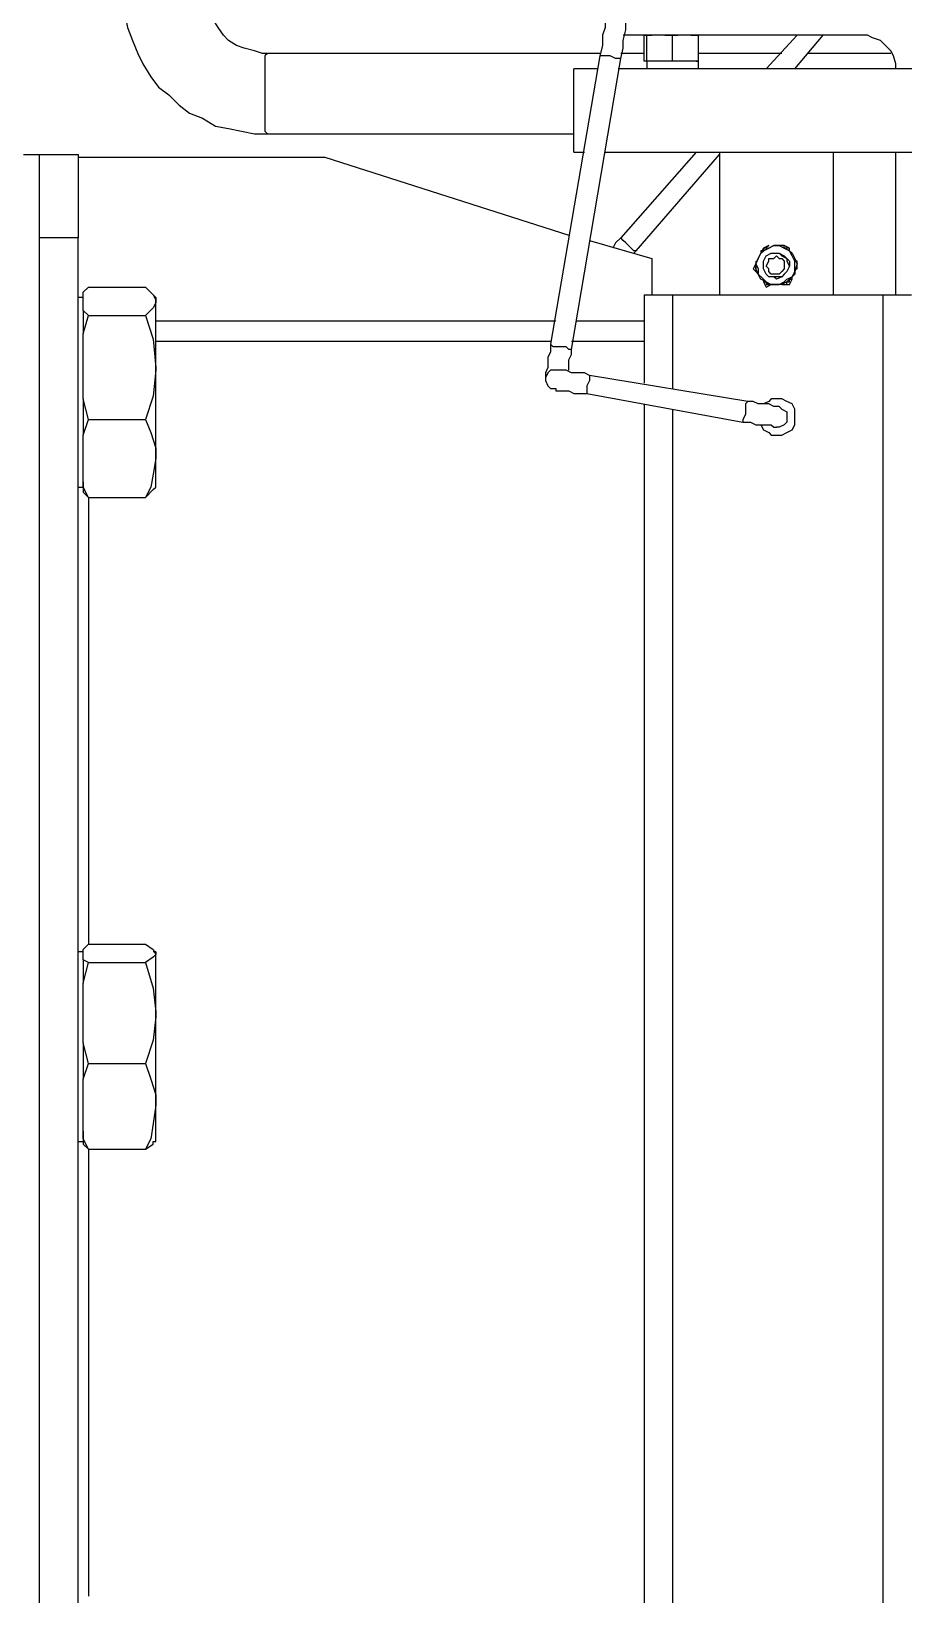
# Model space of a CAD drawing. Extents: x 3 to 592, y 5 to 207.
# Drawn here: x 189.48 to 201.33, y 153.33 to 174.57 of the extents above; entities that cross this region are included whole.
import ezdxf

# ---------------------------------------------------------------- set-up
doc = ezdxf.new("R2010")
doc.units = 0
doc.layers.get('0').update_dxf_attribs({"linetype": 'CONTINUOUS'})

msp = doc.modelspace()

# ---------------------------------------------------------------- linework, layer by layer
at = {"color": 7}
for points in [[(190.711667, 175.118889), (190.746944, 175.013056), (190.746944, 174.801389), (190.782222, 174.625), (190.852778, 174.448611), (190.923333, 174.272222), (190.993889, 174.131111), (191.099722, 173.954722), (191.205556, 173.813611), (191.346667, 173.707778), (191.487778, 173.566667), (191.628889, 173.460833), (191.805278, 173.390278), (191.981667, 173.284444), (192.158056, 173.249167), (192.334444, 173.213889), (192.510833, 173.178611), (192.687222, 173.178611)], [(192.687222, 174.272222), (192.616667, 174.272222), (192.510833, 174.3075), (192.369722, 174.342778), (192.263889, 174.378056), (192.158056, 174.448611), (192.0875, 174.519167), (192.016944, 174.625), (191.946389, 174.730833), (191.875833, 174.836667), (191.840556, 174.9425), (191.840556, 175.048333), (191.840556, 175.118889)], [(197.343889, 175.083611), (197.343889, 175.048333), (197.343889, 174.977778), (197.308611, 174.907222), (197.308611, 174.836667), (197.273333, 174.730833), (197.273333, 174.625), (197.238056, 174.519167), (197.238056, 174.378056), (197.202778, 174.236944)], [(197.485, 174.201667), (197.520278, 174.342778), (197.520278, 174.448611), (197.555556, 174.589722), (197.555556, 174.695556), (197.590833, 174.801389), (197.590833, 174.871944), (197.590833, 174.9425), (197.626111, 174.977778), (197.626111, 175.013056)], [(200.730556, 174.519167), (197.520278, 174.519167)], [(197.8025, 174.166389), (197.8025, 174.519167)], [(197.8025, 174.519167), (197.837778, 174.519167)], [(197.837778, 174.166389), (197.837778, 174.519167)], [(197.837778, 174.519167), (197.908333, 174.519167)], [(197.837778, 174.166389), (197.837778, 174.519167)], [(198.084722, 174.519167), (198.12, 174.519167), (198.190556, 174.519167)], [(198.190556, 174.166389), (198.190556, 174.519167)], [(198.190556, 174.519167), (198.261111, 174.519167)], [(198.4375, 174.519167), (198.543333, 174.519167)], [(198.543333, 174.519167), (198.508056, 174.519167)], [(198.543333, 174.166389), (198.543333, 174.519167)], [(198.543333, 174.166389), (198.543333, 174.519167)], [(199.883889, 174.519167), (199.460556, 174.060556)], [(199.848611, 174.060556), (200.236667, 174.519167)], [(201.224444, 174.060556), (201.224444, 174.131111), (201.189167, 174.236944), (201.153889, 174.3075), (201.083333, 174.378056), (201.012778, 174.448611), (200.906944, 174.483889), (200.836389, 174.519167), (200.730556, 174.519167)], [(192.687222, 174.272222), (192.651944, 174.236944), (192.651944, 174.201667), (192.651944, 174.131111), (192.651944, 174.060556), (192.651944, 173.99), (192.651944, 173.884167), (192.651944, 173.778333), (192.651944, 173.6725), (192.651944, 173.566667), (192.651944, 173.460833), (192.651944, 173.390278), (192.651944, 173.319722), (192.651944, 173.249167), (192.651944, 173.213889), (192.687222, 173.178611)], [(197.202778, 174.272222), (192.687222, 174.272222)], [(197.202778, 174.236944), (196.5325, 170.321111)], [(196.814722, 170.250556), (197.485, 174.201667)], [(197.485, 174.201667), (197.449722, 174.201667), (197.414444, 174.201667), (197.343889, 174.236944), (197.308611, 174.236944), (197.238056, 174.236944), (197.202778, 174.236944)], [(197.8025, 174.272222), (197.485, 174.272222)], [(197.837778, 174.166389), (197.8025, 174.166389)], [(197.837778, 174.166389), (197.8025, 174.166389)], [(197.837778, 174.166389), (197.837778, 174.060556)], [(197.908333, 174.166389), (197.837778, 174.166389)], [(197.908333, 174.166389), (197.873056, 174.166389), (197.837778, 174.166389)], [(197.943611, 174.166389), (197.908333, 174.166389)], [(198.084722, 174.166389), (198.049444, 174.166389), (198.014167, 174.166389), (197.978889, 174.166389), (197.943611, 174.166389)], [(198.190556, 174.166389), (198.084722, 174.166389)], [(198.261111, 174.166389), (198.225833, 174.166389), (198.190556, 174.166389), (198.155278, 174.166389), (198.12, 174.166389), (198.084722, 174.166389)], [(198.261111, 174.166389), (198.190556, 174.166389)], [(198.296389, 174.166389), (198.261111, 174.166389)], [(198.402222, 174.166389), (198.366944, 174.166389), (198.331667, 174.166389), (198.296389, 174.166389)], [(198.4375, 174.166389), (198.402222, 174.166389)], [(198.543333, 174.166389), (198.4375, 174.166389)], [(198.508056, 174.166389), (198.472778, 174.166389), (198.4375, 174.166389)], [(198.508056, 174.166389), (198.543333, 174.166389)], [(199.672222, 174.272222), (198.543333, 174.272222)], [(198.543333, 174.060556), (198.543333, 174.166389)], [(201.153889, 174.272222), (200.025, 174.272222)], [(197.1675, 174.060556), (196.85, 174.060556)], [(196.85, 173.496111), (196.85, 173.601944), (196.85, 173.707778), (196.85, 173.813611), (196.85, 173.884167), (196.85, 173.954722), (196.85, 173.99), (196.85, 174.025278), (196.85, 174.060556)], [(206.551389, 174.060556), (197.449722, 174.060556)], [(196.85, 172.931667), (196.85, 172.966944), (196.85, 173.002222), (196.85, 173.0375), (196.85, 173.108056), (196.85, 173.213889), (196.85, 173.284444), (196.85, 173.390278), (196.85, 173.496111)], [(192.687222, 173.178611), (196.85, 173.178611)], [(189.371111, 172.896389), (189.441667, 172.896389), (189.476944, 172.896389), (189.512222, 172.896389), (189.5475, 172.896389), (189.582778, 172.896389)], [(189.582778, 172.896389), (190.111944, 172.896389)], [(189.582778, 172.896389), (189.582778, 148.660556)], [(190.111944, 172.896389), (190.111944, 172.861111), (190.111944, 172.790556), (190.111944, 172.72), (190.111944, 172.614167), (190.111944, 172.508333), (190.111944, 172.367222), (190.111944, 172.226111), (190.111944, 172.085), (190.111944, 171.943889), (190.111944, 171.7675)], [(196.85, 172.931667), (196.991111, 172.931667)], [(197.273333, 172.931667), (198.825556, 172.931667)], [(198.508056, 172.931667), (197.485, 171.7675)], [(197.696667, 171.591111), (198.825556, 172.896389)], [(198.825556, 172.931667), (198.825556, 170.991389)], [(198.825556, 172.931667), (198.860833, 172.931667), (198.931389, 172.931667), (199.001944, 172.931667), (199.0725, 172.931667), (199.178333, 172.931667), (199.284167, 172.931667), (199.39, 172.931667), (199.531111, 172.931667), (199.636944, 172.931667), (199.778056, 172.931667), (199.883889, 172.931667), (199.989722, 172.931667), (200.095556, 172.931667), (200.201389, 172.931667), (200.271944, 172.931667), (200.3425, 172.931667), (200.377778, 172.931667)], [(200.377778, 170.991389), (200.377778, 172.931667)], [(200.377778, 172.931667), (206.551389, 172.931667)], [(201.224444, 170.991389), (201.224444, 172.931667)], [(190.111944, 172.861111), (193.463333, 172.861111)], [(193.463333, 172.861111), (196.779444, 171.802778)], [(190.111944, 171.7675), (189.582778, 171.7675)], [(190.111944, 149.789444), (190.111944, 171.7675)], [(197.061667, 171.732222), (197.908333, 171.485278)], [(197.485, 171.7675), (197.414444, 171.696944), (197.379167, 171.626389)], [(197.696667, 171.591111), (197.661389, 171.591111), (197.626111, 171.626389), (197.590833, 171.661667), (197.555556, 171.696944), (197.520278, 171.732222), (197.485, 171.7675)], [(199.495833, 171.661667), (199.460556, 171.626389), (199.425278, 171.626389), (199.425278, 171.591111), (199.39, 171.591111), (199.39, 171.555833)], [(199.425278, 171.626389), (199.39, 171.555833)], [(199.495833, 171.661667), (199.425278, 171.626389)], [(199.778056, 171.626389), (199.742778, 171.626389), (199.7075, 171.626389), (199.7075, 171.661667), (199.672222, 171.661667), (199.636944, 171.661667)], [(199.7075, 171.661667), (199.636944, 171.661667)], [(199.778056, 171.626389), (199.7075, 171.661667)], [(199.778056, 171.591111), (199.778056, 171.626389)], [(197.661389, 171.555833), (197.696667, 171.591111)], [(197.908333, 171.485278), (197.908333, 170.991389)], [(199.319444, 171.414722), (199.284167, 171.344167)], [(199.319444, 171.45), (199.319444, 171.414722)], [(199.319444, 171.414722), (199.319444, 171.379444), (199.319444, 171.344167), (199.319444, 171.308889)], [(199.883889, 171.344167), (199.883889, 171.379444), (199.883889, 171.414722), (199.883889, 171.45), (199.848611, 171.45), (199.848611, 171.485278)], [(199.883889, 171.414722), (199.848611, 171.485278)], [(199.883889, 171.344167), (199.883889, 171.414722)], [(199.284167, 171.344167), (199.319444, 171.308889)], [(199.319444, 171.308889), (199.354722, 171.273611)], [(199.425278, 171.203056), (199.425278, 171.167778)], [(199.7075, 171.1325), (199.742778, 171.1325), (199.742778, 171.167778), (199.778056, 171.167778), (199.778056, 171.203056), (199.813333, 171.203056)], [(199.778056, 171.1325), (199.813333, 171.203056)], [(199.813333, 171.203056), (199.813333, 171.238333)], [(199.848611, 171.344167), (199.883889, 171.344167)], [(190.1825, 171.026667), (190.253056, 171.097222)], [(190.1825, 170.920833), (190.1825, 171.026667)], [(190.253056, 171.097222), (191.029167, 171.097222)], [(191.029167, 171.097222), (191.135, 170.991389), (191.170278, 170.920833)], [(191.170278, 170.956111), (191.135, 170.991389)], [(197.8025, 170.991389), (197.8025, 169.791944)], [(197.8025, 170.991389), (197.837778, 170.991389), (197.873056, 170.991389), (197.908333, 170.991389), (197.978889, 170.991389), (198.049444, 170.991389), (198.12, 170.991389), (198.190556, 170.991389)], [(198.190556, 170.991389), (201.048056, 170.991389)], [(198.190556, 170.991389), (198.190556, 169.721389)], [(199.425278, 171.167778), (199.460556, 171.167778), (199.460556, 171.1325), (199.495833, 171.1325), (199.531111, 171.1325)], [(199.425278, 171.167778), (199.460556, 171.097222)], [(199.460556, 171.097222), (199.531111, 171.1325)], [(199.531111, 171.1325), (199.566389, 171.1325)], [(199.672222, 171.1325), (199.7075, 171.1325)], [(199.7075, 171.1325), (199.778056, 171.1325)], [(201.048056, 170.991389), (201.048056, 148.237222)], [(201.048056, 170.991389), (201.118611, 170.991389), (201.189167, 170.991389), (201.259722, 170.991389), (201.295, 170.991389), (201.365556, 170.991389), (201.400833, 170.991389), (201.436111, 170.991389)], [(190.1825, 170.956111), (190.111944, 170.956111)], [(190.1825, 170.779722), (190.1825, 170.920833)], [(190.253056, 170.709167), (190.1825, 170.779722)], [(190.1825, 170.779722), (190.1825, 170.744444), (190.1825, 170.709167), (190.1825, 170.673889), (190.1825, 170.638611), (190.1825, 170.603333), (190.1825, 170.532778), (190.1825, 170.4975), (190.1825, 170.462222)], [(191.170278, 170.920833), (191.170278, 170.885556), (191.135, 170.815), (191.029167, 170.709167)], [(191.170278, 170.956111), (191.170278, 170.920833)], [(191.170278, 170.003611), (191.170278, 170.18), (191.170278, 170.321111), (191.170278, 170.462222), (191.170278, 170.568056), (191.170278, 170.673889), (191.170278, 170.779722), (191.170278, 170.850278), (191.170278, 170.920833)], [(190.1825, 170.462222), (190.253056, 170.709167)], [(190.253056, 170.709167), (191.029167, 170.709167)], [(191.029167, 170.709167), (191.135, 170.391667), (191.170278, 170.003611)], [(191.170278, 170.638611), (196.603056, 170.638611)], [(196.885278, 170.638611), (197.8025, 170.638611)], [(190.1825, 170.003611), (190.1825, 170.462222)], [(196.5325, 170.356389), (191.170278, 170.356389)], [(197.8025, 170.356389), (196.814722, 170.356389)], [(196.5325, 170.321111), (196.5325, 170.215278), (196.497222, 170.144722), (196.497222, 170.074167), (196.497222, 170.003611), (196.461944, 169.933056), (196.461944, 169.897778), (196.461944, 169.8625)], [(196.814722, 170.250556), (196.779444, 170.250556), (196.744167, 170.285833), (196.673611, 170.285833), (196.638333, 170.285833), (196.567778, 170.285833), (196.5325, 170.321111)], [(196.779444, 169.968333), (196.779444, 170.003611), (196.779444, 170.109444), (196.814722, 170.18), (196.814722, 170.250556)], [(190.1825, 169.580278), (190.1825, 170.003611)], [(191.170278, 170.003611), (191.170278, 169.968333), (191.135, 169.615556), (191.029167, 169.298056)], [(191.170278, 168.768889), (191.170278, 168.91), (191.170278, 169.051111), (191.170278, 169.192222), (191.170278, 169.368611), (191.170278, 169.509722), (191.170278, 169.686111), (191.170278, 169.8625), (191.170278, 170.003611)], [(196.638333, 169.968333), (196.567778, 169.968333), (196.5325, 169.968333), (196.497222, 169.933056), (196.461944, 169.8625), (196.461944, 169.827222), (196.497222, 169.756667), (196.5325, 169.721389), (196.567778, 169.721389)], [(197.061667, 169.897778), (196.991111, 169.933056), (196.885278, 169.933056), (196.814722, 169.933056), (196.744167, 169.968333), (196.708889, 169.968333), (196.673611, 169.968333), (196.638333, 169.968333)], [(197.061667, 169.897778), (197.061667, 169.8625), (197.061667, 169.827222), (197.026389, 169.756667), (197.026389, 169.721389), (197.026389, 169.686111), (197.026389, 169.650833)], [(199.213611, 169.545), (197.061667, 169.897778)], [(196.567778, 169.721389), (196.603056, 169.721389), (196.603056, 169.686111), (196.638333, 169.686111), (196.708889, 169.686111), (196.779444, 169.686111), (196.85, 169.650833), (196.920556, 169.650833), (197.026389, 169.650833)], [(190.253056, 169.298056), (190.1825, 169.580278)], [(190.1825, 169.580278), (190.1825, 169.509722), (190.1825, 169.439167), (190.1825, 169.403889), (190.1825, 169.333333), (190.1825, 169.262778), (190.1825, 169.2275), (190.1825, 169.156944), (190.1825, 169.086389)], [(197.026389, 169.650833), (199.143056, 169.262778)], [(197.8025, 169.509722), (197.8025, 148.237222)], [(199.213611, 169.545), (199.178333, 169.509722), (199.178333, 169.474444), (199.178333, 169.403889), (199.178333, 169.368611), (199.143056, 169.298056), (199.143056, 169.262778)], [(199.636944, 169.474444), (199.601667, 169.474444), (199.566389, 169.474444), (199.495833, 169.509722), (199.460556, 169.509722), (199.354722, 169.509722), (199.284167, 169.545), (199.213611, 169.545)], [(199.39, 169.2275), (199.425278, 169.156944), (199.495833, 169.121667), (199.531111, 169.086389), (199.601667, 169.086389), (199.672222, 169.086389), (199.742778, 169.121667), (199.813333, 169.156944), (199.848611, 169.2275), (199.848611, 169.298056), (199.848611, 169.368611), (199.848611, 169.439167), (199.813333, 169.509722), (199.742778, 169.545), (199.672222, 169.580278), (199.601667, 169.580278)], [(199.601667, 169.580278), (199.531111, 169.580278), (199.495833, 169.545), (199.425278, 169.509722)], [(199.636944, 169.474444), (199.672222, 169.439167), (199.742778, 169.403889), (199.742778, 169.368611), (199.742778, 169.298056), (199.742778, 169.262778), (199.7075, 169.2275), (199.636944, 169.192222), (199.601667, 169.192222)], [(190.1825, 169.086389), (190.253056, 169.298056)], [(190.253056, 169.298056), (191.029167, 169.298056)], [(191.029167, 169.298056), (191.099722, 169.121667), (191.170278, 168.91), (191.170278, 168.768889)], [(198.190556, 169.439167), (198.190556, 148.237222)], [(199.143056, 169.262778), (199.248889, 169.262778), (199.319444, 169.2275), (199.39, 169.2275), (199.460556, 169.2275), (199.531111, 169.2275), (199.566389, 169.192222), (199.601667, 169.192222)], [(190.1825, 168.768889), (190.1825, 169.086389)], [(190.1825, 168.451389), (190.1825, 168.768889)], [(191.170278, 168.768889), (191.135, 168.557222), (191.099722, 168.380833), (191.029167, 168.239722)], [(191.170278, 168.380833), (191.170278, 168.416111), (191.170278, 168.451389), (191.170278, 168.486667), (191.170278, 168.557222), (191.170278, 168.663056), (191.170278, 168.768889)], [(190.253056, 168.239722), (190.1825, 168.380833), (190.1825, 168.451389)], [(190.1825, 168.451389), (190.1825, 168.416111), (190.1825, 168.380833), (190.1825, 168.345556), (190.1825, 168.310278)], [(190.111944, 168.380833), (190.1825, 168.380833)], [(190.1825, 168.310278), (190.253056, 168.239722)], [(190.253056, 168.239722), (191.029167, 168.239722)], [(190.253056, 168.239722), (190.253056, 162.171944)], [(191.029167, 168.239722), (191.135, 168.345556)], [(191.135, 168.345556), (191.170278, 168.380833)], [(190.1825, 162.066111), (190.111944, 162.066111)], [(190.1825, 162.101389), (190.253056, 162.171944)], [(190.1825, 162.030833), (190.1825, 162.101389)], [(190.253056, 162.171944), (191.029167, 162.171944)], [(191.029167, 162.171944), (191.135, 162.101389), (191.170278, 162.030833)], [(191.170278, 162.066111), (191.135, 162.066111)], [(191.170278, 162.066111), (191.170278, 162.030833)], [(190.1825, 161.960278), (190.1825, 162.030833)], [(190.253056, 161.925), (190.1825, 161.960278)], [(190.1825, 161.960278), (190.1825, 161.925), (190.1825, 161.889722), (190.1825, 161.854444), (190.1825, 161.819167), (190.1825, 161.783889), (190.1825, 161.748611), (190.1825, 161.713333), (190.1825, 161.642778)], [(190.1825, 161.642778), (190.253056, 161.925)], [(190.253056, 161.925), (191.029167, 161.925)], [(191.170278, 162.030833), (191.135, 161.995556), (191.029167, 161.925)], [(191.029167, 161.925), (191.135, 161.572222), (191.170278, 161.254722)], [(191.170278, 161.254722), (191.170278, 161.395833), (191.170278, 161.536944), (191.170278, 161.642778), (191.170278, 161.783889), (191.170278, 161.854444), (191.170278, 161.960278), (191.170278, 161.995556), (191.170278, 162.030833)], [(190.1825, 161.254722), (190.1825, 161.642778)], [(190.1825, 160.831389), (190.1825, 161.254722)], [(191.170278, 161.254722), (191.170278, 161.184167), (191.135, 160.866667), (191.029167, 160.549167)], [(191.170278, 159.984722), (191.170278, 160.125833), (191.170278, 160.266944), (191.170278, 160.408056), (191.170278, 160.584444), (191.170278, 160.760833), (191.170278, 160.901944), (191.170278, 161.078333), (191.170278, 161.254722)], [(190.253056, 160.549167), (190.1825, 160.831389)], [(190.1825, 160.831389), (190.1825, 160.760833), (190.1825, 160.690278), (190.1825, 160.619722), (190.1825, 160.584444), (190.1825, 160.513889), (190.1825, 160.443333), (190.1825, 160.372778), (190.1825, 160.3375)], [(190.1825, 160.3375), (190.253056, 160.549167)], [(190.253056, 160.549167), (191.029167, 160.549167)], [(191.029167, 160.549167), (191.099722, 160.3375), (191.170278, 160.125833), (191.170278, 159.984722)], [(190.1825, 159.984722), (190.1825, 160.3375)], [(190.1825, 159.631944), (190.1825, 159.984722)], [(191.170278, 159.984722), (191.135, 159.737778), (191.099722, 159.526111), (191.029167, 159.385)], [(191.170278, 159.490833), (191.170278, 159.526111), (191.170278, 159.596667), (191.170278, 159.667222), (191.170278, 159.737778), (191.170278, 159.843611), (191.170278, 159.984722)], [(190.253056, 159.385), (190.1825, 159.526111), (190.1825, 159.631944)], [(190.1825, 159.631944), (190.1825, 159.596667), (190.1825, 159.561389), (190.1825, 159.526111), (190.1825, 159.490833), (190.1825, 159.455556)], [(190.111944, 159.490833), (190.1825, 159.490833)], [(190.1825, 159.455556), (190.253056, 159.385)], [(190.253056, 159.385), (191.029167, 159.385)], [(190.253056, 159.385), (190.253056, 153.317222)], [(191.029167, 159.385), (191.135, 159.455556), (191.135, 159.490833)], [(191.135, 159.490833), (191.170278, 159.490833)]]:
    msp.add_lwpolyline(points, dxfattribs=at)
for points in [[(199.566389, 171.661667), (199.495833, 171.626389), (199.425278, 171.591111), (199.39, 171.555833), (199.354722, 171.485278), (199.319444, 171.414722), (199.354722, 171.344167), (199.354722, 171.273611), (199.425278, 171.203056), (199.460556, 171.167778), (199.531111, 171.1325), (199.636944, 171.1325), (199.7075, 171.167778), (199.742778, 171.203056), (199.813333, 171.238333), (199.848611, 171.308889), (199.848611, 171.379444), (199.848611, 171.45), (199.813333, 171.520556), (199.778056, 171.591111), (199.7075, 171.626389), (199.636944, 171.661667)], [(199.566389, 171.661667), (199.636944, 171.661667), (199.7075, 171.626389), (199.778056, 171.591111), (199.813333, 171.555833), (199.848611, 171.485278), (199.883889, 171.414722), (199.848611, 171.308889), (199.848611, 171.273611), (199.778056, 171.203056), (199.742778, 171.167778), (199.672222, 171.1325), (199.601667, 171.1325), (199.495833, 171.1325), (199.460556, 171.167778), (199.39, 171.203056), (199.354722, 171.273611), (199.319444, 171.344167), (199.319444, 171.414722), (199.354722, 171.485278), (199.39, 171.555833), (199.425278, 171.591111), (199.495833, 171.626389)], [(199.566389, 171.555833), (199.636944, 171.555833), (199.7075, 171.520556), (199.742778, 171.485278), (199.778056, 171.45), (199.778056, 171.379444), (199.742778, 171.308889), (199.7075, 171.273611), (199.672222, 171.238333), (199.601667, 171.203056), (199.566389, 171.238333), (199.495833, 171.238333), (199.460556, 171.273611), (199.425278, 171.344167), (199.425278, 171.414722), (199.425278, 171.45), (199.460556, 171.520556), (199.531111, 171.555833)], [(199.742778, 171.308889), (199.7075, 171.273611), (199.672222, 171.238333), (199.601667, 171.238333), (199.566389, 171.238333), (199.495833, 171.238333), (199.460556, 171.273611), (199.425278, 171.344167), (199.425278, 171.414722), (199.425278, 171.45), (199.460556, 171.520556), (199.531111, 171.555833), (199.566389, 171.555833), (199.636944, 171.555833), (199.672222, 171.520556), (199.742778, 171.485278), (199.742778, 171.45), (199.778056, 171.379444)], [(199.7075, 171.344167), (199.672222, 171.308889), (199.636944, 171.273611), (199.601667, 171.273611), (199.531111, 171.273611), (199.495833, 171.308889), (199.495833, 171.344167), (199.460556, 171.379444), (199.495833, 171.45), (199.495833, 171.485278), (199.566389, 171.485278), (199.601667, 171.520556), (199.636944, 171.485278), (199.672222, 171.485278), (199.7075, 171.45), (199.7075, 171.379444)]]:
    msp.add_lwpolyline(points, close=True, dxfattribs=at)

doc.saveas('drawing.dxf')
